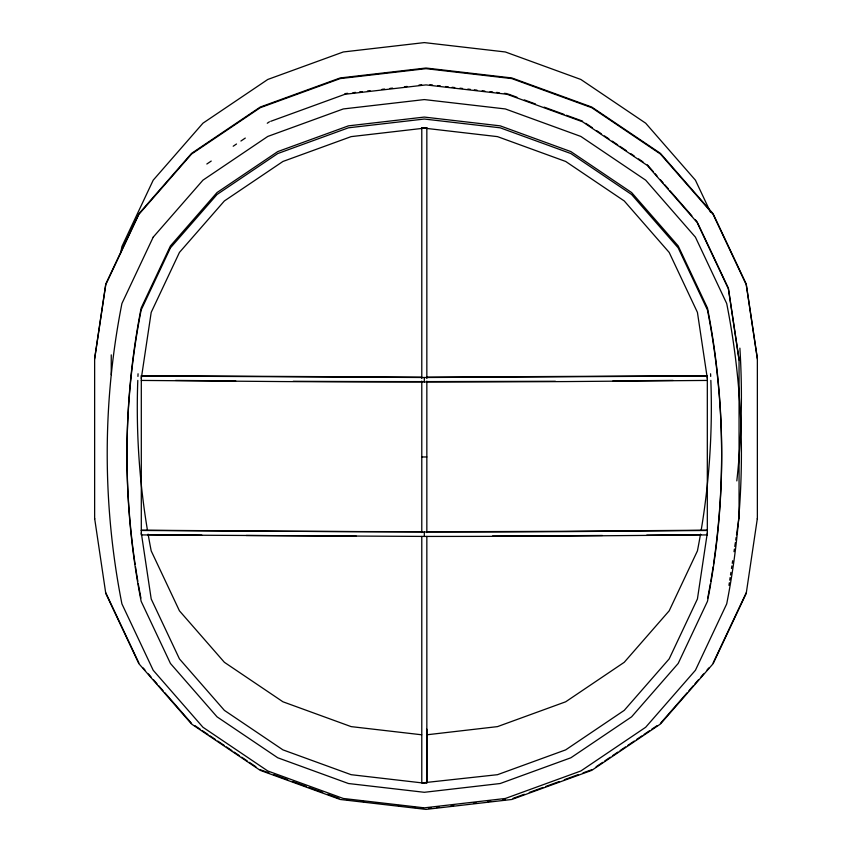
<?xml version="1.0" encoding="UTF-8"?>
<svg xmlns="http://www.w3.org/2000/svg" width="852" height="852" viewBox="0 0 852 852"><rect width="100%" height="100%" fill="white"/><g stroke="black" fill="none" stroke-linecap="round" stroke-linejoin="round"><path stroke-width="1.28" d="M141.304 532.905L151.198 598.956L179.442 658.894L224.374 710.366L282.939 749.866L351.13 774.692L424.317 783.158L426.841 782.871L426.841 729.174M94.636 359.001L105.776 284.643L138.897 214.363L191.583 154.02L260.243 107.703L340.193 78.597L426 68.671L511.807 78.597L591.757 107.703L660.417 154.02L713.103 214.363L746.224 284.643L757.364 359.001M141.304 378.416L151.198 312.365L179.442 252.426L224.374 200.955L282.939 161.465L351.13 136.629L424.317 128.162L497.493 136.629L565.685 161.465L624.25 200.955L669.182 252.426L697.426 312.365L707.32 378.416M707.32 532.905L697.426 598.956L669.182 658.894L624.25 710.366L565.685 749.866L497.493 774.692L421.783 782.945L421.783 536.451M728.971 585.345L729.365 582.757M729.749 580.159L730.132 577.571M730.526 574.983L730.909 572.395M731.495 568.508L731.879 565.92M732.273 563.332L732.656 560.744M734.019 551.681L734.403 549.082M734.786 546.494L735.372 542.607M735.766 540.019L736.149 537.431M736.533 534.843L739.057 517.356M757.364 518.41L746.224 593.429L713.103 663.708L660.417 724.051L591.757 770.357L511.807 799.474L426 809.4L340.193 799.474L260.243 770.357L191.583 724.051L138.897 663.708L105.776 593.429L94.636 518.41M713.103 663.058L746.224 592.779M660.417 723.401L687.191 692.729M688.927 690.759L693.24 685.807M694.966 683.826L698.427 679.875M701.015 676.903L703.603 673.932M707.064 669.981L708.789 668M206.834 164.01L211.232 161.049M233.203 146.225L236.505 143.999M240.903 141.038L245.291 138.067M267.272 123.242L269.466 121.761M596.123 766.768L602.662 762.359M604.835 760.889L610.288 757.215M612.471 755.745L617.913 752.071M620.096 750.601L625.549 746.927M627.722 745.457L634.261 741.048M636.444 739.579L641.897 735.894M644.069 734.424L649.522 730.75M651.705 729.28L657.148 725.606M270.712 121.314L344.975 94.274L426 84.902L507.025 94.274L582.534 121.761L647.36 165.49L697.117 222.478L728.385 288.839L739.057 360.055M513.053 798.367L524.299 794.266M529.294 792.456L543.033 787.45M545.536 786.534L559.274 781.54M564.28 779.718L578.018 774.713M583.013 772.892L591.757 769.707M344.975 93.624L347.616 93.315M352.909 92.708L355.55 92.399M359.523 91.941L362.164 91.633M367.457 91.026L370.098 90.717M381.994 89.343L384.646 89.034M389.928 88.416L392.58 88.118M404.476 86.734L407.118 86.435M419.024 85.051L421.665 84.753M426.927 734.786L497.493 726.618L565.685 701.792L624.25 662.292L669.182 610.831L697.426 550.882A747.428 746.277 0 0 0 700.514 534.151M428.641 808.442L431.282 808.133M436.565 807.526L439.195 807.217M451.081 805.843L453.722 805.545M473.52 803.255L476.161 802.946M488.047 801.572L490.688 801.263M502.563 799.89L505.204 799.581M707.32 375.988L424.317 377.511L141.304 375.988M673.08 380.418L612.897 380.929M707.32 380.429L566.25 381.568A1145.088 49.235 0 0 1 424.317 381.952A1145.088 49.235 0 0 1 282.374 381.568L141.304 380.429M707.32 530.476L566.25 531.616A1145.088 49.235 0 0 1 424.317 531.999L141.304 530.476M700.983 534.63L646.764 535.141M602.439 535.482L565.866 535.716A1141.925 49.107 0 0 1 492.531 536.004M555.387 381.27L426.937 381.6M421.783 127.96L426.841 127.96M426.937 377.17L707.32 375.689L707.32 534.918L566.25 536.057A1145.088 49.235 0 0 1 424.317 536.43L141.304 534.918L141.304 375.689L421.687 377.17M421.783 456.97L426.841 456.97M141.304 530.178L282.768 531.275A1141.925 49.107 0 0 0 421.687 531.659M707.32 530.178L565.866 531.275A1141.925 49.107 0 0 1 426.937 531.659M246.185 535.482L282.768 535.716A1141.925 49.107 0 0 0 356.093 536.004M235.727 380.929L175.544 380.418M201.86 535.141L147.641 534.63M429.919 84.699L432.539 85.008M437.758 85.605L440.377 85.914M445.607 86.521L448.216 86.819M452.135 87.277L454.755 87.575M459.973 88.182L462.593 88.48M467.823 89.087L470.432 89.385M474.351 89.843L476.971 90.142M482.2 90.749L484.809 91.057M490.038 91.654L492.648 91.963M496.567 92.41L499.187 92.719M504.416 93.326L507.025 93.624M421.697 734.786L351.13 726.618L282.939 701.792L224.374 662.292L179.442 610.831L151.198 550.882A747.428 746.277 0 0 1 148.11 534.151M346.796 799.581L349.437 799.89M361.312 801.263L363.953 801.572M375.838 802.946L378.48 803.255M398.278 805.545L400.919 805.843M412.805 807.217L415.435 807.526M420.718 808.133L423.359 808.442M508.261 94.071L516.93 97.224M524.353 99.929L535.493 103.987M544.162 107.139L563.96 114.349M566.442 115.254L582.534 121.112M260.243 769.707L268.987 772.892M273.982 774.713L287.72 779.718M292.726 781.54L306.464 786.534M308.967 787.45L322.706 792.456M327.7 794.266L338.947 798.367M585.825 123.338L592.417 127.779M596.815 130.75L601.214 133.711M604.505 135.937L608.903 138.897M612.205 141.123L617.689 144.829M619.894 146.31L626.486 150.761M630.885 153.722L634.176 155.948M638.574 158.909L642.972 161.88M194.852 725.606L200.295 729.28M202.478 730.75L207.931 734.424M210.103 735.894L215.556 739.579M217.739 741.048L224.278 745.457M226.451 746.927L231.904 750.601M234.087 752.071L239.529 755.745M241.712 757.215L247.165 760.889M249.338 762.359L255.877 766.768M647.36 164.841L653.473 171.838M655.22 173.84L656.967 175.842M660.46 179.836L663.08 182.839M664.826 184.831L668.309 188.835M670.055 190.837L691.877 215.833M695.37 219.827L697.117 221.829M143.211 668L144.936 669.981M148.397 673.932L150.985 676.903M153.573 679.875L157.034 683.826M158.76 685.807L163.073 690.759M164.809 692.729L191.583 723.401M710.504 212.18L695.424 180.177L645.678 123.189L580.84 79.46L505.342 51.972L424.317 42.6L343.292 51.972L267.784 79.46L202.946 123.189L153.2 180.177L121.921 246.547A776.726 775.522 0 0 0 120.675 252.969M697.671 223.011L728.385 288.189L739.057 359.406L739.057 518.005M105.776 592.779L138.897 663.058M757.364 519.06L757.364 358.351L746.224 283.993L713.103 213.714L660.417 153.36L591.757 107.054L511.807 77.947L426 68.022L340.193 77.947L260.243 107.054L191.583 153.36L138.897 213.714L105.776 283.993L94.636 358.351L94.636 519.06M426.841 127.662L426.841 378.48M426.841 381.089L426.841 532.543M426.841 536.451L426.841 782.945M424.317 377.511L424.317 381.952M424.317 531.999L424.317 536.43M421.783 127.662L421.783 378.48M421.783 381.089L421.783 532.543M111.25 354.858L111.25 374.731M713.507 564.269A757.471 756.31 0 0 0 707.469 308.051L678.181 245.909L631.598 192.541L570.883 151.592L500.188 125.851L424.317 117.075L348.447 125.851L277.741 151.592L217.026 192.541L170.443 245.909L141.155 308.051A757.471 756.31 0 0 0 135.117 564.269M713.124 566.878A757.471 756.31 0 0 1 710.802 581.213M710.355 583.812A757.471 756.31 0 0 1 707.724 598.072M140.91 598.072A757.471 756.31 0 0 1 138.269 583.812M137.822 581.213A757.471 756.31 0 0 1 135.5 566.878M739.877 348.138A776.726 775.522 0 0 1 736.82 480.911M147.46 530.274A747.428 746.277 0 0 1 137.79 380.397M137.939 376.424A747.428 746.277 0 0 1 138.056 373.772M710.845 380.397A747.428 746.277 0 0 1 701.164 530.274M710.568 373.772A747.428 746.277 0 0 1 710.685 376.424M421.687 381.6A1141.925 49.107 0 0 1 293.216 381.281M153.2 237.154L121.921 303.514A776.726 775.522 0 0 0 121.921 603.898L153.2 670.268L202.946 727.257L267.784 770.985L343.292 798.473L424.317 807.845L505.342 798.473L580.84 770.985L645.678 727.257L695.424 670.268L726.703 603.898A776.726 775.522 0 0 0 726.703 303.514L695.424 237.154L645.678 180.166L580.84 136.437L505.342 108.949L424.317 99.578L343.292 108.949L267.784 136.437L202.946 180.166L153.2 237.154M170.443 247.857L141.155 310A757.471 756.31 0 0 0 141.155 601.32L170.443 663.463L217.026 716.83L277.741 757.779L348.447 783.52L424.317 792.296L500.188 783.52L570.883 757.779L631.598 716.83L678.181 663.463L707.469 601.32A757.471 756.31 0 0 0 707.469 310L678.181 247.857L631.598 194.501L570.883 153.552L500.188 127.811L424.317 119.035L348.447 127.811L277.741 153.552L217.026 194.501L170.443 247.857"/></g></svg>
